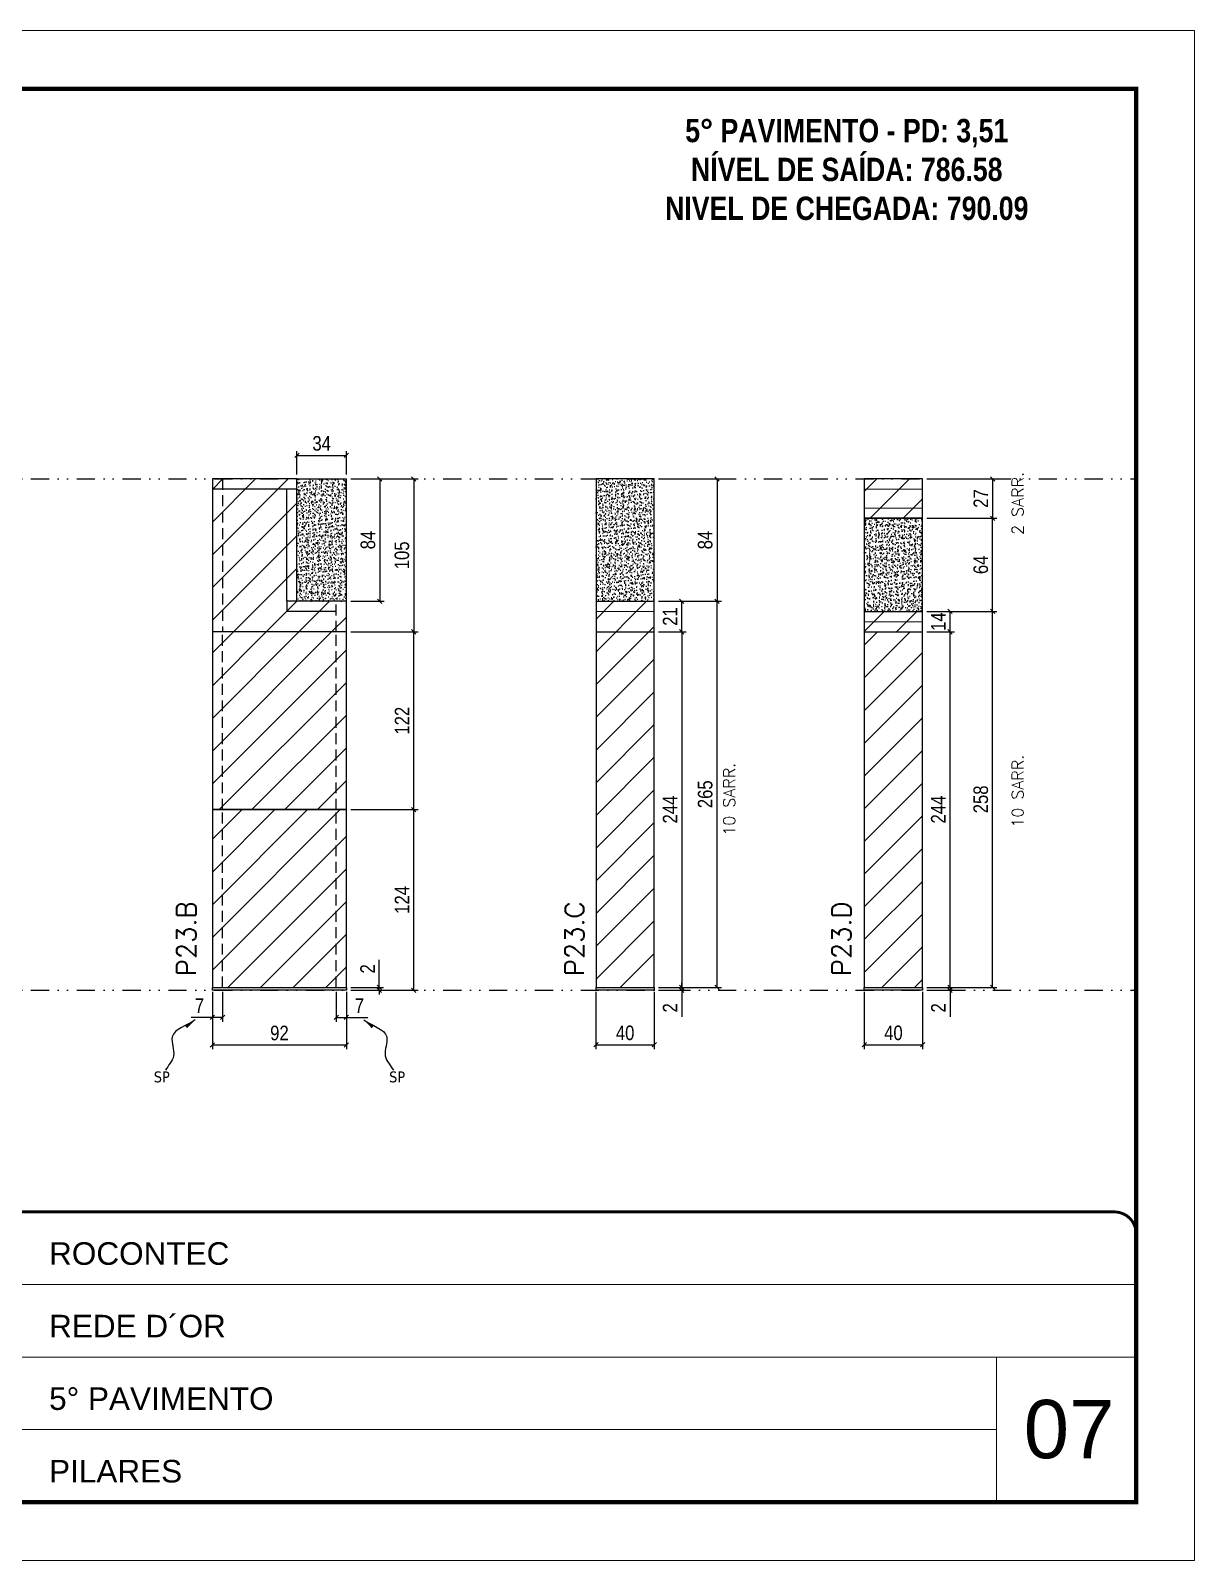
# Model space of a CAD drawing. Extents: x 28748 to 35002, y 14885 to 43501.
# Drawn here: x 32618 to 33417, y 41302 to 42352 of the extents above; entities that cross this region are included whole.
import ezdxf

# ---------------------------------------------------------------- set-up
doc = ezdxf.new("R2010")
doc.units = 0
for name, pattern in [('CONTINUO', [0]), ('DASHED', [0.75, 0.5, -0.25]), ('DIVIDE2', [0.625, 0.25, -0.125, 0, -0.125, 0, -0.125]), ('HIDDEN', [0.375, 0.25, -0.125])]:
    doc.linetypes.add(name, pattern=pattern)
for name, color, linetype, lineweight in [('CARIMBO', 255, 'Continuous', 9), ('Folhas', 255, 'Continuous', 9), ('Hachura', 251, 'Continuous', 9), ('Sarr 2.2x7', 40, 'Continuous', 9), ('SARRAFO DE PRESSAO', 251, 'DASHED', 9), ('Texto Seção', 7, 'Continuous', 15)]:
    doc.layers.add(name, color=color, linetype=linetype, lineweight=lineweight)
for name, color, linetype in [('COTA', 241, 'Continuous'), ('NOMENCLATURA', 7, 'Continuous'), ('Nível', 160, 'Continuous'), ('Painéis', 200, 'Continuous'), ('SARR_2.2x7', 40, 'Continuous'), ('Sarrafo de Pressão', 42, 'HIDDEN'), ('texto', 7, 'Continuous')]:
    doc.layers.add(name, color=color, linetype=linetype)
doc.styles.add('ARIAL', font='arial.ttf')
doc.styles.add('COTA TECNICA', font='techl___.ttf', dxfattribs={"height": 10})
doc.styles.add('COTA TECNICA-50', font='techl___.ttf', dxfattribs={"height": 10})
doc.styles.add('REGUA-120', font='ROMANS.shx', dxfattribs={"height": 15})
doc.styles.add('ROMANC', font='techb___.ttf', dxfattribs={"height": 2.5})
doc.styles.add('ROMANS', font='romans.shx')
doc.styles.get("Standard").update_dxf_attribs({"font": 'arial.ttf'})
doc.dimstyles.new('COTA PAINEL-50', dxfattribs={"dimtxt": 10, "dimasz": 3, "dimexe": 3, "dimexo": 3, "dimgap": 3, "dimtad": 1, "dimdec": 1, "dimzin": 12, "dimdsep": 46, "dimtxsty": 'COTA TECNICA-50', "dimblk1": 'OBLIQUE', "dimblk2": 'OBLIQUE', "dimsah": 1, "dimcen": 0.9, "dimclrd": 4, "dimclre": 4, "dimclrt": 240, "dimadec": 1, "dimazin": 3, "dimtfac": 1, "dimtdec": 1, "dimtmove": 0, "dimatfit": 3, "dimfxl": 1, "dimtolj": 1, "dimtzin": 12, "dimarcsym": 0})
doc.dimstyles.new('PAINEL', dxfattribs={"dimtxt": 10, "dimasz": 3, "dimexe": 3, "dimexo": 3, "dimgap": 3, "dimtad": 1, "dimdec": 1, "dimzin": 12, "dimdsep": 46, "dimtxsty": 'COTA TECNICA', "dimblk1": 'OBLIQUE', "dimblk2": 'OBLIQUE', "dimsah": 1, "dimcen": 0.9, "dimclrd": 4, "dimclre": 4, "dimclrt": 240, "dimadec": 1, "dimazin": 3, "dimtfac": 1, "dimtdec": 1, "dimtmove": 0, "dimatfit": 3, "dimfxl": 1, "dimtolj": 1, "dimtzin": 12, "dimarcsym": 0})
doc.dimstyles.get("Standard").update_dxf_attribs({"dimtxt": 0.18, "dimasz": 0.18, "dimexe": 0.18, "dimexo": 0.0625, "dimgap": 0.09, "dimtad": 0, "dimtih": 1, "dimtoh": 1, "dimdec": 4, "dimzin": 0, "dimdsep": 46, "dimtxsty": 'Standard', "dimcen": 0.09, "dimadec": 0, "dimazin": 0, "dimtfac": 1, "dimtdec": 4, "dimtofl": 0, "dimtmove": 0, "dimatfit": 3, "dimfxl": 1, "dimtolj": 1, "dimtzin": 0, "dimarcsym": 0})
pattern_1 = [(45, (-100272.658, 8260.539), (-11.2253202, 11.2253202), [])]

# ---------------------------------------------------------------- blocks, each defined once
blk = doc.blocks.new('9999999999')
at = {"color": 30, "linetype": 'CONTINUO'}
for p, q in [((98564.6, 34379.6), (99584, 34379.6)), ((98564.6, 34329.8), (99488, 34329.8)), ((99584, 34329.8), (99488, 34329.8)), ((99488, 34329.8), (99488, 34230.2)), ((98564.6, 34280), (99488, 34280))]:
    blk.add_line(p, q, dxfattribs=at)
at = {"color": 30, "linetype": 'CONTINUO', "const_width": 2}
blk.add_lwpolyline([(99584, 34230.2), (99584, 34414.4, 0.414214), (99569, 34429.4), (98229, 34429.4, 0.414214), (98214, 34414.4), (98214, 34245.2, 0.414214), (98229, 34230.2), (99584, 34230.2)], format="xyb", dxfattribs=at)
at = {"layer": 'Folhas'}
blk.add_lwpolyline([(98139, 34190.2), (99624, 34190.2), (99624, 35240.2), (98139, 35240.2)], close=True, dxfattribs=at)
at = {"layer": 'Folhas', "color": 30, "const_width": 3}
blk.add_lwpolyline([(98214, 34230.2), (99584, 34230.2), (99584, 35200.2), (98214, 35200.2)], close=True, dxfattribs=at)
at = {"color": 7, "linetype": 'Continuous', "ltscale": 5, "style": 'ARIAL'}
for s, height, p in [('ROCONTEC', 15.48, (98837.7, 34393.1)), ('REDE D´OR', 15.48, (98837.7, 34343.3)), ('5° PAVIMENTO', 15.483, (98837.7, 34293.5)), ('PILARES', 15.48, (98837.7, 34243.7))]:
    blk.add_text(s, height=height, dxfattribs=at).set_placement(p)
blk = doc.blocks.new('_Oblique')
at = {"color": 0, "linetype": 'ByBlock', "lineweight": -2}
blk.add_line((-0.5, -0.5), (0.5, 0.5), dxfattribs=at)
blk = doc.blocks.new('*D153')
at = {"layer": 'COTA', "color": 4, "lineweight": -2, "transparency": 16777216}
for p, q in [((32742.7, 41692.5), (32742.7, 41653)), ((32834.7, 41692.5), (32834.7, 41653)), ((32742.7, 41656), (32834.7, 41656))]:
    blk.add_line(p, q, dxfattribs=at)
at = {"layer": 'Defpoints', "color": 0, "transparency": 16777216}
for p in [(32742.7, 41695.5), (32834.7, 41695.5), (32834.7, 41656)]:
    blk.add_point(p, dxfattribs=at)
at = {"layer": 'COTA', "color": 4, "lineweight": -2, "transparency": 16777216, "xscale": 3, "yscale": 3, "zscale": 3, "rotation": 180}
blk.add_blockref('_Oblique', (32742.7, 41656), dxfattribs=at)
at = {"layer": 'COTA', "color": 4, "lineweight": -2, "transparency": 16777216, "xscale": 3, "yscale": 3, "zscale": 3}
blk.add_blockref('_Oblique', (32834.7, 41656), dxfattribs=at)
at = {"layer": 'COTA', "color": 240, "transparency": 16777216, "insert": (32788.7, 41664.1), "char_height": 10, "attachment_point": 5, "style": 'COTA TECNICA'}
blk.add_mtext('\\A1;92', dxfattribs=at)
blk = doc.blocks.new('*D154')
at = {"layer": 'COTA', "color": 4, "lineweight": -2, "transparency": 16777216}
for p, q in [((33006, 41692.5), (33006, 41653.1)), ((33046, 41692.5), (33046, 41653.1)), ((33006, 41656.1), (33046, 41656.1))]:
    blk.add_line(p, q, dxfattribs=at)
at = {"layer": 'Defpoints', "color": 0, "transparency": 16777216}
for p in [(33006, 41695.5), (33046, 41695.5), (33046, 41656.1)]:
    blk.add_point(p, dxfattribs=at)
at = {"layer": 'COTA', "color": 4, "lineweight": -2, "transparency": 16777216, "xscale": 3, "yscale": 3, "zscale": 3, "rotation": 180}
blk.add_blockref('_Oblique', (33006, 41656.1), dxfattribs=at)
at = {"layer": 'COTA', "color": 4, "lineweight": -2, "transparency": 16777216, "xscale": 3, "yscale": 3, "zscale": 3}
blk.add_blockref('_Oblique', (33046, 41656.1), dxfattribs=at)
at = {"layer": 'COTA', "color": 240, "transparency": 16777216, "insert": (33026, 41664.2), "char_height": 10, "attachment_point": 5, "style": 'COTA TECNICA'}
blk.add_mtext('\\A1;40', dxfattribs=at)
blk = doc.blocks.new('*D155')
at = {"layer": 'COTA', "color": 4, "lineweight": -2, "transparency": 16777216}
for p, q in [((33190.2, 41692.5), (33190.2, 41653.1)), ((33230.2, 41692.5), (33230.2, 41653.1)), ((33190.2, 41656.1), (33230.2, 41656.1))]:
    blk.add_line(p, q, dxfattribs=at)
at = {"layer": 'Defpoints', "color": 0, "transparency": 16777216}
for p in [(33190.2, 41695.5), (33230.2, 41695.5), (33230.2, 41656.1)]:
    blk.add_point(p, dxfattribs=at)
at = {"layer": 'COTA', "color": 4, "lineweight": -2, "transparency": 16777216, "xscale": 3, "yscale": 3, "zscale": 3, "rotation": 180}
blk.add_blockref('_Oblique', (33190.2, 41656.1), dxfattribs=at)
at = {"layer": 'COTA', "color": 4, "lineweight": -2, "transparency": 16777216, "xscale": 3, "yscale": 3, "zscale": 3}
blk.add_blockref('_Oblique', (33230.2, 41656.1), dxfattribs=at)
at = {"layer": 'COTA', "color": 240, "transparency": 16777216, "insert": (33210.2, 41664.2), "char_height": 10, "attachment_point": 5, "style": 'COTA TECNICA'}
blk.add_mtext('\\A1;40', dxfattribs=at)
blk = doc.blocks.new('*D156')
at = {"layer": 'COTA', "color": 4, "lineweight": -2, "transparency": 16777216}
for p, q in [((33233.2, 42017.5), (33281.3, 42017.5)), ((33278.3, 41953.5), (33278.3, 42017.5)), ((33233.2, 41953.5), (33281.3, 41953.5))]:
    blk.add_line(p, q, dxfattribs=at)
at = {"layer": 'Defpoints', "color": 0, "transparency": 16777216}
for p in [(33230.2, 42017.5), (33278.3, 42017.5), (33230.2, 41953.5)]:
    blk.add_point(p, dxfattribs=at)
at = {"layer": 'COTA', "color": 4, "lineweight": -2, "transparency": 16777216, "xscale": 3, "yscale": 3, "zscale": 3}
for p, rotation in [((33278.3, 42017.5), 90), ((33278.3, 41953.5), 270)]:
    blk.add_blockref('_Oblique', p, dxfattribs=dict(at, rotation=rotation))
at = {"layer": 'COTA', "color": 240, "transparency": 16777216, "insert": (33270.2, 41985.5), "char_height": 10, "attachment_point": 5, "rotation": 90, "style": 'COTA TECNICA'}
blk.add_mtext('\\A1;64', dxfattribs=at)
blk = doc.blocks.new('*D159')
at = {"layer": 'COTA', "color": 4, "lineweight": -2, "transparency": 16777216}
for p, q in [((32742.7, 41690.5), (32742.7, 41671.9)), ((32749.7, 41692.5), (32749.7, 41671.9)), ((32742.7, 41674.9), (32728, 41674.9)), ((32749.7, 41674.9), (32742.7, 41674.9))]:
    blk.add_line(p, q, dxfattribs=at)
at = {"layer": 'Defpoints', "color": 0, "transparency": 16777216}
for p in [(32742.7, 41693.5), (32749.7, 41695.5), (32742.7, 41674.9)]:
    blk.add_point(p, dxfattribs=at)
at = {"layer": 'COTA', "color": 4, "lineweight": -2, "transparency": 16777216, "xscale": 3, "yscale": 3, "zscale": 3, "rotation": 180}
blk.add_blockref('_Oblique', (32742.7, 41674.9), dxfattribs=at)
at = {"layer": 'COTA', "color": 4, "lineweight": -2, "transparency": 16777216, "xscale": 3, "yscale": 3, "zscale": 3}
blk.add_blockref('_Oblique', (32749.7, 41674.9), dxfattribs=at)
at = {"layer": 'COTA', "color": 240, "transparency": 16777216, "insert": (32733.8, 41683), "char_height": 10, "attachment_point": 5, "style": 'COTA TECNICA-50'}
blk.add_mtext('\\A1;7', dxfattribs=at)
blk = doc.blocks.new('*D160')
at = {"layer": 'COTA', "color": 4, "lineweight": -2, "transparency": 16777216}
for p, q in [((32827.7, 41692.5), (32827.7, 41671.9)), ((32834.7, 41690.5), (32834.7, 41671.9)), ((32827.7, 41674.9), (32834.7, 41674.9)), ((32834.7, 41674.9), (32849.4, 41674.9))]:
    blk.add_line(p, q, dxfattribs=at)
at = {"layer": 'Defpoints', "color": 0, "transparency": 16777216}
for p in [(32827.7, 41695.5), (32834.7, 41693.5), (32834.7, 41674.9)]:
    blk.add_point(p, dxfattribs=at)
at = {"layer": 'COTA', "color": 4, "lineweight": -2, "transparency": 16777216, "xscale": 3, "yscale": 3, "zscale": 3, "rotation": 180}
blk.add_blockref('_Oblique', (32827.7, 41674.9), dxfattribs=at)
at = {"layer": 'COTA', "color": 4, "lineweight": -2, "transparency": 16777216, "xscale": 3, "yscale": 3, "zscale": 3}
blk.add_blockref('_Oblique', (32834.7, 41674.9), dxfattribs=at)
at = {"layer": 'COTA', "color": 240, "transparency": 16777216, "insert": (32843.6, 41683), "char_height": 10, "attachment_point": 5, "style": 'COTA TECNICA-50'}
blk.add_mtext('\\A1;7', dxfattribs=at)
blk = doc.blocks.new('*D163')
at = {"layer": 'COTA', "color": 4, "lineweight": -2, "transparency": 16777216}
for p, q in [((32837.7, 41817.5), (32883.9, 41817.5)), ((32880.9, 41693.5), (32880.9, 41817.5)), ((32837.7, 41693.5), (32883.9, 41693.5))]:
    blk.add_line(p, q, dxfattribs=at)
at = {"layer": 'Defpoints', "color": 0, "transparency": 16777216}
for p in [(32834.7, 41817.5), (32880.9, 41817.5), (32834.7, 41693.5)]:
    blk.add_point(p, dxfattribs=at)
at = {"layer": 'COTA', "color": 4, "lineweight": -2, "transparency": 16777216, "xscale": 3, "yscale": 3, "zscale": 3}
for p, rotation in [((32880.9, 41817.5), 90), ((32880.9, 41693.5), 270)]:
    blk.add_blockref('_Oblique', p, dxfattribs=dict(at, rotation=rotation))
at = {"layer": 'COTA', "color": 240, "transparency": 16777216, "insert": (32872.9, 41755.5), "char_height": 10, "attachment_point": 5, "rotation": 90, "style": 'COTA TECNICA-50'}
blk.add_mtext('\\A1;124', dxfattribs=at)
blk = doc.blocks.new('*D164')
at = {"layer": 'COTA', "color": 4, "lineweight": -2, "transparency": 16777216}
for p, q in [((32857.2, 41695.5), (32857.2, 41714.3)), ((32837.7, 41695.5), (32860.2, 41695.5)), ((32837.7, 41693.5), (32860.2, 41693.5)), ((32857.2, 41693.5), (32857.2, 41695.5)), ((32857.2, 41693.5), (32857.2, 41690.5))]:
    blk.add_line(p, q, dxfattribs=at)
at = {"layer": 'Defpoints', "color": 0, "transparency": 16777216}
for p in [(32834.7, 41695.5), (32834.7, 41693.5), (32857.2, 41693.5)]:
    blk.add_point(p, dxfattribs=at)
at = {"layer": 'COTA', "color": 4, "lineweight": -2, "transparency": 16777216, "xscale": 3, "yscale": 3, "zscale": 3}
for p, rotation in [((32857.2, 41695.5), 270), ((32857.2, 41693.5), 90)]:
    blk.add_blockref('_Oblique', p, dxfattribs=dict(at, rotation=rotation))
at = {"layer": 'COTA', "color": 240, "transparency": 16777216, "insert": (32849.2, 41708.2), "char_height": 10, "attachment_point": 5, "rotation": 90, "style": 'COTA TECNICA-50'}
blk.add_mtext('\\A1;2', dxfattribs=at)
blk = doc.blocks.new('*D165')
at = {"layer": 'COTA', "color": 4, "lineweight": -2, "transparency": 16777216}
for p, q in [((33064.9, 41695.5), (33064.9, 41698.5)), ((33049, 41695.5), (33067.9, 41695.5)), ((33049, 41693.5), (33067.9, 41693.5)), ((33064.9, 41695.5), (33064.9, 41693.5)), ((33064.9, 41693.5), (33064.9, 41675.3))]:
    blk.add_line(p, q, dxfattribs=at)
at = {"layer": 'Defpoints', "color": 0, "transparency": 16777216}
for p in [(33046, 41695.5), (33046, 41693.5), (33064.9, 41695.5)]:
    blk.add_point(p, dxfattribs=at)
at = {"layer": 'COTA', "color": 4, "lineweight": -2, "transparency": 16777216, "xscale": 3, "yscale": 3, "zscale": 3}
for p, rotation in [((33064.9, 41695.5), 270), ((33064.9, 41693.5), 90)]:
    blk.add_blockref('_Oblique', p, dxfattribs=dict(at, rotation=rotation))
at = {"layer": 'COTA', "color": 240, "transparency": 16777216, "insert": (33056.9, 41681.4), "char_height": 10, "attachment_point": 5, "rotation": 90, "style": 'COTA TECNICA-50'}
blk.add_mtext('\\A1;2', dxfattribs=at)
blk = doc.blocks.new('*D1467')
at = {"layer": 'COTA', "color": 4, "linetype": 'ByBlock', "lineweight": -2, "transparency": 16777216}
for p, q in [((33049, 42044.5), (33092.1, 42044.5)), ((33089.1, 42044.5), (33089.1, 41960.5)), ((33049, 41960.5), (33092.1, 41960.5))]:
    blk.add_line(p, q, dxfattribs=at)
at = {"layer": 'Defpoints', "color": 0, "linetype": 'ByBlock', "transparency": 16777216}
for p in [(33046, 42044.5), (33046, 41960.5), (33089.1, 41960.5)]:
    blk.add_point(p, dxfattribs=at)
at = {"layer": 'COTA', "color": 4, "linetype": 'ByBlock', "lineweight": -2, "transparency": 16777216, "xscale": 3, "yscale": 3, "zscale": 3}
for p, rotation in [((33089.1, 42044.5), 90), ((33089.1, 41960.5), 270)]:
    blk.add_blockref('_Oblique', p, dxfattribs=dict(at, rotation=rotation))
at = {"layer": 'COTA', "color": 240, "linetype": 'ByBlock', "transparency": 16777216, "insert": (33081, 42002.5), "char_height": 10, "attachment_point": 5, "rotation": 90, "style": 'COTA TECNICA'}
blk.add_mtext('\\A1;84', dxfattribs=at)
blk = doc.blocks.new('*D1468')
at = {"layer": 'COTA', "color": 4, "linetype": 'ByBlock', "lineweight": -2, "transparency": 16777216}
for p, q in [((33049, 41960.5), (33092.1, 41960.5)), ((33089.1, 41695.5), (33089.1, 41960.5)), ((33049, 41695.5), (33092.1, 41695.5))]:
    blk.add_line(p, q, dxfattribs=at)
at = {"layer": 'Defpoints', "color": 0, "linetype": 'ByBlock', "transparency": 16777216}
for p in [(33046, 41960.5), (33089.1, 41960.5), (33046, 41695.5)]:
    blk.add_point(p, dxfattribs=at)
at = {"layer": 'COTA', "color": 4, "linetype": 'ByBlock', "lineweight": -2, "transparency": 16777216, "xscale": 3, "yscale": 3, "zscale": 3}
for p, rotation in [((33089.1, 41960.5), 90), ((33089.1, 41695.5), 270)]:
    blk.add_blockref('_Oblique', p, dxfattribs=dict(at, rotation=rotation))
at = {"layer": 'COTA', "color": 240, "linetype": 'ByBlock', "transparency": 16777216, "insert": (33081, 41828), "char_height": 10, "attachment_point": 5, "rotation": 90, "style": 'COTA TECNICA'}
blk.add_mtext('\\A1;265', dxfattribs=at)
blk = doc.blocks.new('*D1471')
at = {"layer": 'COTA', "color": 4, "linetype": 'ByBlock', "lineweight": -2, "transparency": 16777216}
for p, q in [((32837.7, 41939.5), (32883.9, 41939.5)), ((32880.9, 41817.5), (32880.9, 41939.5)), ((32837.7, 41817.5), (32883.9, 41817.5))]:
    blk.add_line(p, q, dxfattribs=at)
at = {"layer": 'Defpoints', "color": 0, "linetype": 'ByBlock', "transparency": 16777216}
for p in [(32834.7, 41939.5), (32880.9, 41939.5), (32834.7, 41817.5)]:
    blk.add_point(p, dxfattribs=at)
at = {"layer": 'COTA', "color": 4, "linetype": 'ByBlock', "lineweight": -2, "transparency": 16777216, "xscale": 3, "yscale": 3, "zscale": 3}
for p, rotation in [((32880.9, 41939.5), 90), ((32880.9, 41817.5), 270)]:
    blk.add_blockref('_Oblique', p, dxfattribs=dict(at, rotation=rotation))
at = {"layer": 'COTA', "color": 240, "linetype": 'ByBlock', "transparency": 16777216, "insert": (32872.9, 41878.5), "char_height": 10, "attachment_point": 5, "rotation": 90, "style": 'COTA TECNICA'}
blk.add_mtext('\\A1;122', dxfattribs=at)
blk = doc.blocks.new('*D166')
at = {"layer": 'COTA', "color": 4, "linetype": 'ByBlock', "lineweight": -2, "transparency": 16777216}
for p, q in [((33233.2, 41953.5), (33281.3, 41953.5)), ((33278.3, 41695.5), (33278.3, 41953.5)), ((33233.2, 41695.5), (33281.3, 41695.5))]:
    blk.add_line(p, q, dxfattribs=at)
at = {"layer": 'Defpoints', "color": 0, "linetype": 'ByBlock', "transparency": 16777216}
for p in [(33230.2, 41953.5), (33278.3, 41953.5), (33230.2, 41695.5)]:
    blk.add_point(p, dxfattribs=at)
at = {"layer": 'COTA', "color": 4, "linetype": 'ByBlock', "lineweight": -2, "transparency": 16777216, "xscale": 3, "yscale": 3, "zscale": 3}
for p, rotation in [((33278.3, 41953.5), 90), ((33278.3, 41695.5), 270)]:
    blk.add_blockref('_Oblique', p, dxfattribs=dict(at, rotation=rotation))
at = {"layer": 'COTA', "color": 240, "linetype": 'ByBlock', "transparency": 16777216, "insert": (33270.2, 41824.5), "char_height": 10, "attachment_point": 5, "rotation": 90, "style": 'COTA TECNICA'}
blk.add_mtext('\\A1;258', dxfattribs=at)
blk = doc.blocks.new('*D1473')
at = {"layer": 'COTA', "color": 4, "linetype": 'ByBlock', "lineweight": -2, "transparency": 16777216}
for p, q in [((33249.1, 41695.5), (33249.1, 41698.5)), ((33233.2, 41695.5), (33252.1, 41695.5)), ((33233.2, 41693.5), (33252.1, 41693.5)), ((33249.1, 41695.5), (33249.1, 41693.5)), ((33249.1, 41693.5), (33249.1, 41675.3))]:
    blk.add_line(p, q, dxfattribs=at)
at = {"layer": 'Defpoints', "color": 0, "linetype": 'ByBlock', "transparency": 16777216}
for p in [(33230.2, 41695.5), (33230.2, 41693.5), (33249.1, 41693.5)]:
    blk.add_point(p, dxfattribs=at)
at = {"layer": 'COTA', "color": 4, "linetype": 'ByBlock', "lineweight": -2, "transparency": 16777216, "xscale": 3, "yscale": 3, "zscale": 3}
for p, rotation in [((33249.1, 41695.5), 270), ((33249.1, 41693.5), 90)]:
    blk.add_blockref('_Oblique', p, dxfattribs=dict(at, rotation=rotation))
at = {"layer": 'COTA', "color": 240, "linetype": 'ByBlock', "transparency": 16777216, "insert": (33241.1, 41681.4), "char_height": 10, "attachment_point": 5, "rotation": 90, "style": 'COTA TECNICA'}
blk.add_mtext('\\A1;2', dxfattribs=at)
blk = doc.blocks.new('*D1496')
at = {"layer": 'COTA', "color": 4, "linetype": 'ByBlock', "lineweight": -2, "transparency": 16777216}
for p, q in [((33233.2, 41939.5), (33252.1, 41939.5)), ((33249.1, 41695.5), (33249.1, 41939.5)), ((33233.2, 41695.5), (33252.1, 41695.5))]:
    blk.add_line(p, q, dxfattribs=at)
at = {"layer": 'Defpoints', "color": 0, "linetype": 'ByBlock', "transparency": 16777216}
for p in [(33230.2, 41939.5), (33249.1, 41939.5), (33230.2, 41695.5)]:
    blk.add_point(p, dxfattribs=at)
at = {"layer": 'COTA', "color": 4, "linetype": 'ByBlock', "lineweight": -2, "transparency": 16777216, "xscale": 3, "yscale": 3, "zscale": 3}
for p, rotation in [((33249.1, 41939.5), 90), ((33249.1, 41695.5), 270)]:
    blk.add_blockref('_Oblique', p, dxfattribs=dict(at, rotation=rotation))
at = {"layer": 'COTA', "color": 240, "linetype": 'ByBlock', "transparency": 16777216, "insert": (33241, 41817.5), "char_height": 10, "attachment_point": 5, "rotation": 90, "style": 'COTA TECNICA'}
blk.add_mtext('\\A1;244', dxfattribs=at)
blk = doc.blocks.new('*D1497')
at = {"layer": 'COTA', "color": 4, "linetype": 'ByBlock', "lineweight": -2, "transparency": 16777216}
for p, q in [((33233.2, 41953.5), (33252.1, 41953.5)), ((33249.1, 41939.5), (33249.1, 41953.5)), ((33233.2, 41939.5), (33252.1, 41939.5))]:
    blk.add_line(p, q, dxfattribs=at)
at = {"layer": 'Defpoints', "color": 0, "linetype": 'ByBlock', "transparency": 16777216}
for p in [(33230.2, 41953.5), (33249.1, 41953.5), (33230.2, 41939.5)]:
    blk.add_point(p, dxfattribs=at)
at = {"layer": 'COTA', "color": 4, "linetype": 'ByBlock', "lineweight": -2, "transparency": 16777216, "xscale": 3, "yscale": 3, "zscale": 3}
for p, rotation in [((33249.1, 41953.5), 90), ((33249.1, 41939.5), 270)]:
    blk.add_blockref('_Oblique', p, dxfattribs=dict(at, rotation=rotation))
at = {"layer": 'COTA', "color": 240, "linetype": 'ByBlock', "transparency": 16777216, "insert": (33241, 41946.5), "char_height": 10, "attachment_point": 5, "rotation": 90, "style": 'COTA TECNICA'}
blk.add_mtext('\\A1;14', dxfattribs=at)
blk = doc.blocks.new('*D1498')
at = {"layer": 'COTA', "color": 4, "linetype": 'ByBlock', "lineweight": -2, "transparency": 16777216}
for p, q in [((33233.2, 41939.5), (33252.1, 41939.5)), ((33249.1, 41695.5), (33249.1, 41939.5)), ((33233.2, 41695.5), (33252.1, 41695.5))]:
    blk.add_line(p, q, dxfattribs=at)
at = {"layer": 'Defpoints', "color": 0, "linetype": 'ByBlock', "transparency": 16777216}
for p in [(33230.2, 41939.5), (33249.1, 41939.5), (33230.2, 41695.5)]:
    blk.add_point(p, dxfattribs=at)
at = {"layer": 'COTA', "color": 4, "linetype": 'ByBlock', "lineweight": -2, "transparency": 16777216, "xscale": 3, "yscale": 3, "zscale": 3}
for p, rotation in [((33249.1, 41939.5), 90), ((33249.1, 41695.5), 270)]:
    blk.add_blockref('_Oblique', p, dxfattribs=dict(at, rotation=rotation))
at = {"layer": 'COTA', "color": 240, "linetype": 'ByBlock', "transparency": 16777216, "insert": (33241, 41817.5), "char_height": 10, "attachment_point": 5, "rotation": 90, "style": 'COTA TECNICA'}
blk.add_mtext('\\A1;244', dxfattribs=at)
blk = doc.blocks.new('*D2202')
at = {"layer": 'COTA', "color": 4, "lineweight": -2, "transparency": 16777216}
for p, q in [((32837.7, 42044.5), (32883.9, 42044.5)), ((32880.9, 42044.5), (32880.9, 41939.5)), ((32837.7, 41939.5), (32883.9, 41939.5))]:
    blk.add_line(p, q, dxfattribs=at)
at = {"layer": 'Defpoints', "color": 0, "transparency": 16777216}
for p in [(32834.7, 42044.5), (32834.7, 41939.5), (32880.9, 41939.5)]:
    blk.add_point(p, dxfattribs=at)
at = {"layer": 'COTA', "color": 4, "lineweight": -2, "transparency": 16777216, "xscale": 3, "yscale": 3, "zscale": 3}
for p, rotation in [((32880.9, 42044.5), 90), ((32880.9, 41939.5), 270)]:
    blk.add_blockref('_Oblique', p, dxfattribs=dict(at, rotation=rotation))
at = {"layer": 'COTA', "color": 240, "transparency": 16777216, "insert": (32872.8, 41992), "char_height": 10, "attachment_point": 5, "rotation": 90, "style": 'COTA TECNICA'}
blk.add_mtext('\\A1;105', dxfattribs=at)
blk = doc.blocks.new('*D2203')
at = {"layer": 'COTA', "color": 4, "lineweight": -2, "transparency": 16777216}
for p, q in [((33233.2, 42044.5), (33281.3, 42044.5)), ((33278.3, 42044.5), (33278.3, 42017.5)), ((33233.2, 42017.5), (33281.3, 42017.5))]:
    blk.add_line(p, q, dxfattribs=at)
at = {"layer": 'Defpoints', "color": 0, "transparency": 16777216}
for p in [(33230.2, 42044.5), (33230.2, 42017.5), (33278.3, 42017.5)]:
    blk.add_point(p, dxfattribs=at)
at = {"layer": 'COTA', "color": 4, "lineweight": -2, "transparency": 16777216, "xscale": 3, "yscale": 3, "zscale": 3}
for p, rotation in [((33278.3, 42044.5), 90), ((33278.3, 42017.5), 270)]:
    blk.add_blockref('_Oblique', p, dxfattribs=dict(at, rotation=rotation))
at = {"layer": 'COTA', "color": 240, "transparency": 16777216, "insert": (33270.2, 42031), "char_height": 10, "attachment_point": 5, "rotation": 90, "style": 'COTA TECNICA'}
blk.add_mtext('\\A1;27', dxfattribs=at)
blk = doc.blocks.new('*D2210')
at = {"layer": 'COTA', "color": 4, "lineweight": -2, "transparency": 16777216}
for p, q in [((32837.7, 42044.5), (32860.6, 42044.5)), ((32857.6, 42044.5), (32857.6, 41960.5)), ((32837.7, 41960.5), (32860.6, 41960.5))]:
    blk.add_line(p, q, dxfattribs=at)
at = {"layer": 'Defpoints', "color": 0, "transparency": 16777216}
for p in [(32834.7, 42044.5), (32834.7, 41960.5), (32857.6, 41960.5)]:
    blk.add_point(p, dxfattribs=at)
at = {"layer": 'COTA', "color": 4, "lineweight": -2, "transparency": 16777216, "xscale": 3, "yscale": 3, "zscale": 3}
for p, rotation in [((32857.6, 42044.5), 90), ((32857.6, 41960.5), 270)]:
    blk.add_blockref('_Oblique', p, dxfattribs=dict(at, rotation=rotation))
at = {"layer": 'COTA', "color": 240, "transparency": 16777216, "insert": (32849.5, 42002.5), "char_height": 10, "attachment_point": 5, "rotation": 90, "style": 'COTA TECNICA'}
blk.add_mtext('\\A1;84', dxfattribs=at)
blk = doc.blocks.new('*D2211')
at = {"layer": 'COTA', "color": 4, "lineweight": -2, "transparency": 16777216}
for p, q in [((32800.7, 42047.5), (32800.7, 42063.6)), ((32834.7, 42047.5), (32834.7, 42063.6)), ((32800.7, 42060.6), (32834.7, 42060.6))]:
    blk.add_line(p, q, dxfattribs=at)
at = {"layer": 'Defpoints', "color": 0, "transparency": 16777216}
for p in [(32834.7, 42060.6), (32800.7, 42044.5), (32834.7, 42044.5)]:
    blk.add_point(p, dxfattribs=at)
at = {"layer": 'COTA', "color": 4, "lineweight": -2, "transparency": 16777216, "xscale": 3, "yscale": 3, "zscale": 3, "rotation": 180}
blk.add_blockref('_Oblique', (32800.7, 42060.6), dxfattribs=at)
at = {"layer": 'COTA', "color": 4, "lineweight": -2, "transparency": 16777216, "xscale": 3, "yscale": 3, "zscale": 3}
blk.add_blockref('_Oblique', (32834.7, 42060.6), dxfattribs=at)
at = {"layer": 'COTA', "color": 240, "transparency": 16777216, "insert": (32817.7, 42068.8), "char_height": 10, "attachment_point": 5, "style": 'COTA TECNICA'}
blk.add_mtext('\\A1;34', dxfattribs=at)
blk = doc.blocks.new('*D2212')
at = {"layer": 'COTA', "color": 4, "linetype": 'ByBlock', "lineweight": -2, "transparency": 16777216}
for p, q in [((33049, 41960.5), (33067.9, 41960.5)), ((33064.9, 41939.5), (33064.9, 41960.5)), ((33049, 41939.5), (33067.9, 41939.5))]:
    blk.add_line(p, q, dxfattribs=at)
at = {"layer": 'Defpoints', "color": 0, "linetype": 'ByBlock', "transparency": 16777216}
for p in [(33046, 41960.5), (33064.9, 41960.5), (33046, 41939.5)]:
    blk.add_point(p, dxfattribs=at)
at = {"layer": 'COTA', "color": 4, "linetype": 'ByBlock', "lineweight": -2, "transparency": 16777216, "xscale": 3, "yscale": 3, "zscale": 3}
for p, rotation in [((33064.9, 41960.5), 90), ((33064.9, 41939.5), 270)]:
    blk.add_blockref('_Oblique', p, dxfattribs=dict(at, rotation=rotation))
at = {"layer": 'COTA', "color": 240, "linetype": 'ByBlock', "transparency": 16777216, "insert": (33056.9, 41950), "char_height": 10, "attachment_point": 5, "rotation": 90, "style": 'COTA TECNICA'}
blk.add_mtext('\\A1;21', dxfattribs=at)
blk = doc.blocks.new('*D2213')
at = {"layer": 'COTA', "color": 4, "lineweight": -2, "transparency": 16777216}
for p, q in [((33049, 41939.5), (33067.9, 41939.5)), ((33064.9, 41939.5), (33064.9, 41695.5)), ((33049, 41695.5), (33067.9, 41695.5))]:
    blk.add_line(p, q, dxfattribs=at)
at = {"layer": 'Defpoints', "color": 0, "transparency": 16777216}
for p in [(33046, 41939.5), (33046, 41695.5), (33064.9, 41695.5)]:
    blk.add_point(p, dxfattribs=at)
at = {"layer": 'COTA', "color": 4, "lineweight": -2, "transparency": 16777216, "xscale": 3, "yscale": 3, "zscale": 3}
for p, rotation in [((33064.9, 41939.5), 90), ((33064.9, 41695.5), 270)]:
    blk.add_blockref('_Oblique', p, dxfattribs=dict(at, rotation=rotation))
at = {"layer": 'COTA', "color": 240, "transparency": 16777216, "insert": (33056.9, 41817.5), "char_height": 10, "attachment_point": 5, "rotation": 90, "style": 'COTA TECNICA'}
blk.add_mtext('\\A1;244', dxfattribs=at)

msp = doc.modelspace()

# ---------------------------------------------------------------- hatches: boundary and pattern name
at = {"layer": 'COTA', "linetype": 'ByBlock'}
h = msp.add_hatch(dxfattribs=at)
h.set_pattern_fill('AR-CONC', color=256, scale=0.03)
h.paths.add_polyline_path([(32834.69, 42044.45), (32800.69, 42044.45), (32800.69, 41960.45), (32834.69, 41960.45)])
h = msp.add_hatch(dxfattribs=at)
h.set_pattern_fill('AR-CONC', color=256, scale=0.03)
h.set_pattern_definition([(50, (-97120.5847, 10540.6894), (5.46554007, -0.47817257), [0.5715, -6.2865]), (355, (-97120.5847, 10540.6894), (-1.05730264, 5.73170536), [0.4572, -5.02921753]), (100.4514447, (-97120.129, 10540.6496), (4.40823741, 5.25353256), [0.48570026, -5.34270734]), (46.1842, (-97120.585, 10542.2134), (8.13237123, -1.26126984), [0.85725, -9.42975]), (96.6355576, (-97119.907, 10542.108), (7.122124, 7.42278374), [0.7285507, -8.01406824]), (351.184151, (-97120.585, 10542.213), (7.122124, 7.42278374), [0.685799, -7.54379196]), (21, (-97119.8227, 10541.8324), (4.54843174, -3.06795595), [0.5715, -6.2865]), (326, (-97119.8227, 10541.8324), (1.85406085, 5.52563898), [0.4572, -5.0292]), (71.451445, (-97119.4437, 10541.577), (6.40249258, 2.45768307), [0.48570026, -5.34269813]), (37.5, (-97120.5847, 10540.6894), (0.092658098, 2.536651166), [0, -4.96824, 0, -5.1054, 0, -5.04825]), (7.5, (-97120.5847, 10540.6894), (2.004589875, 3.005417245), [0, -2.91084, 0, -4.85394, 0, -1.92405]), (327.5, (-97122.284, 10540.6894), (4.067717855, -0.17186232), [0, -1.905, 0, -5.9436, 0, -7.8867]), (317.5, (-97123.046, 10540.6894), (4.44387544, 0.76279473), [0, -2.4765, 0, -3.94716, 0, -5.6007])])
h.paths.add_polyline_path([(33006.02, 41960.45), (33046.02, 41960.45), (33046.02, 42044.45), (33006.02, 42044.45)])
h = msp.add_hatch(dxfattribs=at)
h.set_pattern_fill('AR-CONC', color=256, scale=0.03)
h.set_pattern_definition([(50, (-97110.588, 10504.6894), (5.46554007, -0.47817257), [0.5715, -6.2865]), (355, (-97110.588, 10504.6894), (-1.05730264, 5.73170536), [0.4572, -5.02921753]), (100.4514447, (-97110.1327, 10504.6496), (4.40823741, 5.25353256), [0.48570026, -5.34270734]), (46.1842, (-97110.588, 10506.2134), (8.13237123, -1.26126984), [0.85725, -9.42975]), (96.6355576, (-97109.9104, 10506.108), (7.122124, 7.42278374), [0.7285507, -8.01406824]), (351.184151, (-97110.588, 10506.213), (7.122124, 7.42278374), [0.685799, -7.54379196]), (21, (-97109.826, 10505.8324), (4.54843174, -3.06795595), [0.5715, -6.2865]), (326, (-97109.826, 10505.8324), (1.85406085, 5.52563898), [0.4572, -5.0292]), (71.451445, (-97109.447, 10505.577), (6.40249258, 2.45768307), [0.48570026, -5.34269813]), (37.5, (-97110.5881, 10504.6894), (0.092658098, 2.536651166), [0, -4.96824, 0, -5.1054, 0, -5.04825]), (7.5, (-97110.5881, 10504.6894), (2.004589875, 3.005417245), [0, -2.91084, 0, -4.85394, 0, -1.92405]), (327.5, (-97112.2874, 10504.6894), (4.067717855, -0.17186232), [0, -1.905, 0, -5.9436, 0, -7.8867]), (317.5, (-97113.0494, 10504.6894), (4.44387544, 0.76279473), [0, -2.4765, 0, -3.94716, 0, -5.6007])])
h.paths.add_polyline_path([(33190.19, 41953.45), (33230.19, 41953.45), (33230.19, 42017.45), (33190.19, 42017.45)])
at = {"layer": 'Hachura', "linetype": 'ByBlock'}
h = msp.add_hatch(dxfattribs=at)
h.set_pattern_fill('ANSI31', color=256, scale=5)
h.paths.add_polyline_path([(32800.69, 42044.45), (32742.69, 42044.45), (32742.69, 41939.45), (32800.69, 41939.45), (32834.69, 41939.45), (32834.69, 41960.45), (32800.69, 41960.45)])
h = msp.add_hatch(dxfattribs=at)
h.set_pattern_fill('ANSI31', color=256, scale=5)
h.paths.add_polyline_path([(33230.19, 42044.45), (33190.19, 42044.45), (33190.19, 42017.45), (33230.19, 42017.45)])
h = msp.add_hatch(dxfattribs=at)
h.set_pattern_fill('ANSI31', color=256, scale=5)
h.set_pattern_definition(pattern_1)
h.paths.add_polyline_path([(33046.02, 41960.45), (33006.02, 41960.45), (33006.02, 41695.45), (33046.02, 41695.45)])
h = msp.add_hatch(dxfattribs=at)
h.set_pattern_fill('ANSI31', color=256, scale=5)
h.set_pattern_definition([(45, (-100272.658, 8247.539), (-11.2253202, 11.2253202), [])])
h.paths.add_polyline_path([(33230.19, 41953.45), (33190.19, 41953.45), (33190.19, 41939.45), (33230.19, 41939.45)])
h = msp.add_hatch(dxfattribs=at)
h.set_pattern_fill('ANSI31', color=256, scale=5)
h.paths.add_polyline_path([(32834.69, 41939.45), (32800.69, 41939.45), (32742.69, 41939.45), (32742.69, 41817.45), (32834.69, 41817.45)])
h = msp.add_hatch(dxfattribs=at)
h.set_pattern_fill('ANSI31', color=256, scale=5)
h.set_pattern_definition(pattern_1)
h.paths.add_polyline_path([(33190.19, 41695.45), (33230.19, 41695.45), (33230.19, 41939.45), (33190.19, 41939.45)])
h = msp.add_hatch(dxfattribs=at)
h.set_pattern_fill('ANSI31', color=256, scale=5)
h.set_pattern_definition(pattern_1)
h.paths.add_polyline_path([(32834.69, 41817.45), (32742.69, 41817.45), (32742.69, 41695.45), (32834.69, 41695.45)])

# ---------------------------------------------------------------- linework, layer by layer
at = {"layer": 'COTA', "linetype": 'ByBlock'}
for p in [(32800.69, 42044.45), (32834.69, 41960.45)]:
    msp.add_line(p, (32834.69, 42044.45), dxfattribs=at)
for points in [[(33006.02, 41960.45), (33046.02, 41960.45), (33046.02, 42044.45), (33006.02, 42044.45)], [(33190.19, 41953.45), (33230.19, 41953.45), (33230.19, 42017.45), (33190.19, 42017.45)]]:
    msp.add_lwpolyline(points, close=True, dxfattribs=at)
at = {"layer": 'Nível', "color": 4, "linetype": 'DIVIDE2', "ltscale": 50}
for p, q in [((32366.5, 42044.45), (33376.84, 42044.45)), ((32366.5, 41693.45), (33376.84, 41693.45))]:
    msp.add_line(p, q, dxfattribs=at)
at = {"layer": 'Painéis'}
for p, q in [((32742.69, 42044.45), (32742.69, 41695.45)), ((32800.69, 42044.45), (32742.69, 42044.45)), ((32800.69, 41960.45), (32800.69, 42044.45)), ((33230.19, 42044.45), (33190.19, 42044.45)), ((33190.19, 42044.45), (33190.19, 42017.45)), ((33230.19, 42017.45), (33230.19, 42044.45)), ((33190.19, 42017.45), (33230.19, 42017.45)), ((32834.69, 41960.45), (32800.69, 41960.45)), ((32834.69, 41695.45), (32834.69, 41960.45)), ((33006.02, 41960.45), (33006.02, 41695.45)), ((33006.02, 41960.45), (33046.02, 41960.45)), ((33046.02, 41695.45), (33046.02, 41960.45)), ((33190.19, 41953.45), (33190.19, 41695.45)), ((33190.19, 41953.45), (33230.19, 41953.45)), ((33230.19, 41695.45), (33230.19, 41953.45)), ((32800.69, 41939.45), (32742.69, 41939.45)), ((32834.69, 41939.45), (32800.69, 41939.45)), ((33006.02, 41939.45), (33046.02, 41939.45)), ((33190.19, 41939.45), (33230.19, 41939.45)), ((32834.69, 41817.45), (32742.69, 41817.45)), ((32742.69, 41817.45), (32834.69, 41817.45)), ((32742.69, 41695.45), (32834.69, 41695.45)), ((33006.02, 41695.45), (33046.02, 41695.45)), ((33006.02, 41695.45), (33046.02, 41695.45)), ((33006.02, 41693.45), (33006.02, 41695.45)), ((33046.02, 41693.45), (33006.02, 41693.45)), ((33046.02, 41695.45), (33046.02, 41693.45)), ((33190.19, 41695.45), (33230.19, 41695.45)), ((33190.19, 41695.45), (33230.19, 41695.45)), ((33190.19, 41693.45), (33190.19, 41695.45)), ((33230.19, 41693.45), (33190.19, 41693.45)), ((33230.19, 41695.45), (33230.19, 41693.45))]:
    msp.add_line(p, q, dxfattribs=at)
msp.add_lwpolyline([(32742.69, 41695.45), (32834.69, 41695.45), (32834.69, 41693.45), (32742.69, 41693.45)], close=True, dxfattribs=at)
at = {"layer": 'Sarr 2.2x7'}
for p, q in [((33230.19, 42037.45), (33190.19, 42037.45)), ((33190.19, 42024.45), (33230.19, 42024.45)), ((33006.02, 41953.45), (33046.02, 41953.45)), ((33190.19, 41946.45), (33230.19, 41946.45))]:
    msp.add_line(p, q, dxfattribs=at)
at = {"layer": 'Sarr 2.2x7', "linetype": 'Continuous'}
msp.add_line((33230.19, 41953.45), (33230.19, 41946.45), dxfattribs=at)
at = {"layer": 'SARR_2.2x7'}
for p, q in [((32800.69, 42037.45), (32742.69, 42037.45)), ((32793.69, 41960.45), (32793.69, 42037.45)), ((32800.69, 41960.45), (32793.69, 41960.45)), ((32793.69, 41960.45), (32793.69, 41953.45)), ((32827.69, 41953.45), (32793.69, 41953.45))]:
    msp.add_line(p, q, dxfattribs=at)
at = {"layer": 'Sarrafo de Pressão', "ltscale": 30}
for p, q in [((32749.69, 42044.45), (32749.69, 41939.45)), ((32827.69, 41939.45), (32827.69, 41960.45)), ((32749.69, 41817.45), (32749.69, 41939.45)), ((32827.69, 41817.45), (32827.69, 41939.45)), ((32749.69, 41695.45), (32749.69, 41817.45)), ((32827.69, 41695.45), (32827.69, 41817.45))]:
    msp.add_line(p, q, dxfattribs=at)

# ---------------------------------------------------------------- block references
at = {"layer": 'SARRAFO DE PRESSAO', "color": 6, "linetype": 'ByBlock'}
msp.add_blockref('9999999999', (-66207.14, 7111.96), dxfattribs=at)

# ---------------------------------------------------------------- texts
at = {"layer": 'CARIMBO', "style": 'ARIAL'}
msp.add_text('07', height=40, dxfattribs=at).set_placement((33299.7, 41372.31))
at = {"layer": 'NOMENCLATURA', "color": 2, "insert": (33178.17, 42318.23), "char_height": 16, "attachment_point": 2, "style": 'ROMANC'}
msp.add_mtext_dynamic_manual_height_columns('\\P5° PAVIMENTO - PD: 3,51\\PNÍVEL DE SAÍDA: 786.58\\PNIVEL DE CHEGADA: 790.09', width=300.2766, gutter_width=1, heights=[0], dxfattribs=at)
at = {"layer": 'texto', "color": 0, "char_height": 7.5, "attachment_point": 5}
for insert in [(32707.92, 41633.96), (32869.47, 41633.96)]:
    msp.add_mtext('{\\fTahoma|b0|i0|c0|p34;\\C4;SP}', dxfattribs=dict(at, insert=insert))
at = {"layer": 'Texto Seção', "linetype": 'Continuous', "style": 'ROMANS'}
for s, p in [('2 SARR.', (33299.51, 42006.06)), ('10 SARR.', (33299.51, 41805.1)), ('10 SARR.', (33101.48, 41799.59))]:
    msp.add_text(s, height=8, rotation=90, dxfattribs=at).set_placement(p)
at = {"layer": 'Texto Seção', "style": 'REGUA-120'}
for s, p in [('P23.B', (32731.35, 41703.23)), ('P23.C', (32997.76, 41703.23)), ('P23.D', (33181.05, 41703.23))]:
    msp.add_text(s, height=13, rotation=90, dxfattribs=at).set_placement(p)

# ---------------------------------------------------------------- dimensions: what is measured, and where the dimension line sits
at = {"layer": 'COTA'}
for base, p1, p2, dimstyle, picture, middle in [((32834.69, 42060.57), (32800.69, 42044.45), (32834.69, 42044.45), 'PAINEL', '*D2211', (32817.69, 42068.79)), ((32834.69, 41674.94), (32827.69, 41695.45), (32834.69, 41693.45), 'COTA PAINEL-50', '*D160', (32843.56, 41683.02))]:
    dim = msp.add_linear_dim(base=base, p1=p1, p2=p2, dimstyle=dimstyle, dxfattribs=at)
    dim.commit()
    dim.dimension.update_dxf_attribs({"geometry": picture, "text_midpoint": middle})
for base, p1, p2, angle, dimstyle, picture, middle in [((32880.93, 41939.45), (32834.69, 42044.45), (32834.69, 41939.45), 90, 'PAINEL', '*D2202', (32872.82, 41991.95)), ((32857.6, 41960.45), (32834.69, 42044.45), (32834.69, 41960.45), 90, 'PAINEL', '*D2210', (32849.51, 42002.45)), ((33278.32, 42017.45), (33230.19, 42044.45), (33230.19, 42017.45), 90, 'PAINEL', '*D2203', (33270.24, 42030.95)), ((33064.92, 41695.45), (33046.02, 41939.45), (33046.02, 41695.45), 90, 'PAINEL', '*D2213', (33056.85, 41817.45)), ((32880.93, 41817.45), (32834.69, 41693.45), (32834.69, 41817.45), 90, 'COTA PAINEL-50', '*D163', (32872.86, 41755.45)), ((32742.69, 41674.94), (32749.69, 41695.45), (32742.69, 41693.45), 180, 'COTA PAINEL-50', '*D159', (32733.83, 41683.02))]:
    dim = msp.add_linear_dim(base=base, p1=p1, p2=p2, angle=angle, dimstyle=dimstyle, dxfattribs=at)
    dim.commit()
    dim.dimension.update_dxf_attribs({"geometry": picture, "text_midpoint": middle})
at = {"layer": 'COTA', "linetype": 'ByBlock'}
for base, p1, p2, picture, middle in [((33089.1, 41960.45), (33046.02, 42044.45), (33046.02, 41960.45), '*D1467', (33081.01, 42002.45)), ((33089.1, 41960.45), (33046.02, 41695.45), (33046.02, 41960.45), '*D1468', (33080.99, 41827.95)), ((33278.32, 41953.45), (33230.19, 41695.45), (33230.19, 41953.45), '*D166', (33270.19, 41824.45)), ((32880.93, 41939.45), (32834.69, 41817.45), (32834.69, 41939.45), '*D1471', (32872.87, 41878.45)), ((33249.09, 41939.45), (33230.19, 41695.45), (33230.19, 41939.45), '*D1496', (33241.02, 41817.45)), ((33249.09, 41939.45), (33230.19, 41695.45), (33230.19, 41939.45), '*D1498', (33241.02, 41817.45)), ((33249.09, 41693.45), (33230.19, 41695.45), (33230.19, 41693.45), '*D1473', (33241.09, 41681.4))]:
    dim = msp.add_linear_dim(base=base, p1=p1, p2=p2, angle=90, dimstyle='PAINEL', dxfattribs=at)
    dim.commit()
    dim.dimension.update_dxf_attribs({"geometry": picture, "text_midpoint": middle})
at = {"layer": 'COTA'}
dim = msp.add_linear_dim(base=(33278.32, 42017.45), p1=(33230.19, 41953.45), p2=(33230.19, 42017.45), angle=90, dimstyle='PAINEL', override={"dimarcsym": 2}, dxfattribs=at)
dim.commit()
dim.dimension.update_dxf_attribs({"geometry": '*D156', "text_midpoint": (33270.21, 41985.45)})
at = {"layer": 'COTA', "linetype": 'ByBlock'}
dim = msp.add_linear_dim(base=(33064.92, 41960.45), p1=(33046.02, 41939.45), p2=(33046.02, 41960.45), angle=90, dimstyle='PAINEL', override={"dimtmove": 1}, dxfattribs=at)
dim.commit()
dim.dimension.update_dxf_attribs({"geometry": '*D2212', "text_midpoint": (33056.87, 41949.95)})
dim = msp.add_linear_dim(base=(33249.09, 41953.45), p1=(33230.19, 41939.45), p2=(33230.19, 41953.45), angle=90, dimstyle='PAINEL', override={"dimtmove": 1}, dxfattribs=at)
dim.commit()
dim.dimension.update_dxf_attribs({"geometry": '*D1497', "text_midpoint": (33249.09, 41946.45), "dimtype": 160})
at = {"layer": 'COTA'}
for base, p1, p2, picture, middle in [((32857.22, 41693.45), (32834.69, 41695.45), (32834.69, 41693.45), '*D164', (32857.22, 41708.2)), ((33064.92, 41695.45), (33046.02, 41693.45), (33046.02, 41695.45), '*D165', (33064.92, 41681.4))]:
    dim = msp.add_linear_dim(base=base, p1=p1, p2=p2, angle=90, dimstyle='COTA PAINEL-50', dxfattribs=at)
    dim.commit()
    dim.dimension.update_dxf_attribs({"geometry": picture, "text_midpoint": middle, "dimtype": 160})
for base, p1, p2, picture, middle in [((32834.69, 41656), (32742.69, 41695.45), (32834.69, 41695.45), '*D153', (32788.69, 41664.09)), ((33046.02, 41656.11), (33006.02, 41695.45), (33046.02, 41695.45), '*D154', (33026.02, 41664.21)), ((33230.19, 41656.11), (33190.19, 41695.45), (33230.19, 41695.45), '*D155', (33210.19, 41664.21))]:
    dim = msp.add_linear_dim(base=base, p1=p1, p2=p2, dimstyle='PAINEL', override={"dimarcsym": 2}, dxfattribs=at)
    dim.commit()
    dim.dimension.update_dxf_attribs({"geometry": picture, "text_midpoint": middle})

# ---------------------------------------------------------------- leaders
at = {"layer": 'COTA', "path_type": 1}
for points in [[(32730.86, 41673.27), (32715.08, 41661.44), (32716, 41648.43), (32710.45, 41638.65)], [(32846.52, 41673.27), (32862.31, 41661.44), (32861.38, 41648.43), (32866.93, 41638.65)]]:
    msp.add_leader(points, dimstyle='Standard', override={"dimasz": 8}, dxfattribs=at)

doc.saveas('drawing.dxf')
